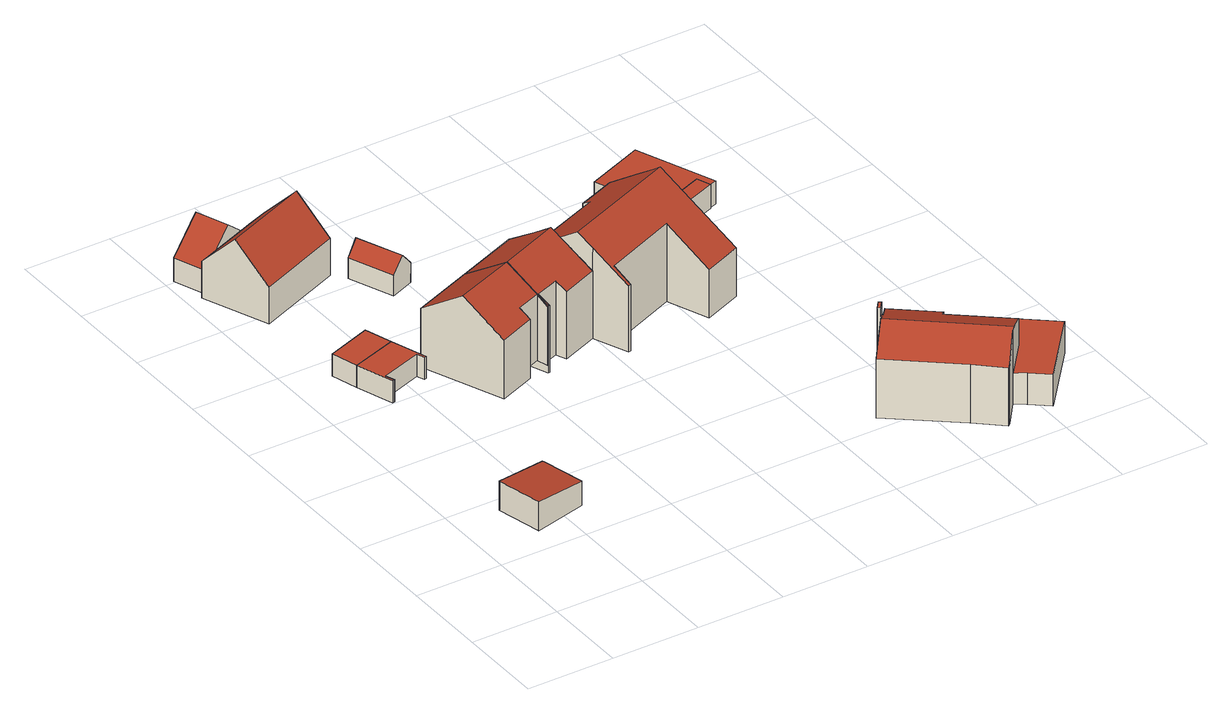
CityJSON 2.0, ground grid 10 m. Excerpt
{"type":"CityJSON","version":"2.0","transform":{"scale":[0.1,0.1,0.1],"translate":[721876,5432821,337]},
"CityObjects":{
"building1":{"type":"Building","attributes":{"Gemeindeschluessel":"09362000","HoeheDach":"341.794","HoeheGrund":"338.380","Methode":"1000","NiedrigsteTraufeDesGebaeudes":"341.228","Geometrietyp2DReferenz":"3000","measuredHeight":3.41,"function":"31001_2000","roofType":"9999"},"geometry":[{"type":"Solid","lod":"2","boundaries":[[[[0,1,2,3]],[[4,5,6,7]],[[8,9,10,11]],[[7,6,12,13]],[[4,7,13,0,3,14,15,8,11]],[[3,2,16,14]],[[13,12,1,0]],[[15,17,9,8]],[[10,9,17,16,2,1,12,6,5]],[[11,10,5,4]],[[14,16,17,15]]]],"semantics":{"surfaces":[{"type":"WallSurface","Flaeche":"0.175","Z_MAX":"2.855","Z_MAX_ASL":"341.235","Z_MIN":"0.000","Z_MIN_ASL":"338.380"},{"type":"WallSurface","Flaeche":"0.205","Z_MAX":"3.408","Z_MAX_ASL":"341.788","Z_MIN":"0.000","Z_MIN_ASL":"338.380"},{"type":"WallSurface","Flaeche":"19.261","Z_MAX":"3.408","Z_MAX_ASL":"341.788","Z_MIN":"0.000","Z_MIN_ASL":"338.380"},{"type":"GroundSurface","Flaeche":"33.720","Z_MAX":"0.000","Z_MAX_ASL":"338.380","Z_MIN":"0.000","Z_MIN_ASL":"338.380"},{"type":"WallSurface","Flaeche":"14.890","Z_MAX":"2.850","Z_MAX_ASL":"341.230","Z_MIN":"0.000","Z_MIN_ASL":"338.380"},{"type":"WallSurface","Flaeche":"19.315","Z_MAX":"3.408","Z_MAX_ASL":"341.788","Z_MIN":"0.000","Z_MIN_ASL":"338.380"},{"type":"RoofSurface","Dachneigung":"84.860","Dachorientierung":"77.076","Flaeche":"33.857","Z_MAX":"3.414","Z_MAX_ASL":"341.794","Z_MIN":"2.848","Z_MIN_ASL":"341.228"},{"type":"WallSurface","Flaeche":"18.003","Z_MAX":"3.414","Z_MAX_ASL":"341.794","Z_MIN":"0.000","Z_MIN_ASL":"338.380"},{"type":"WallSurface","Flaeche":"0.172","Z_MAX":"2.853","Z_MAX_ASL":"341.233","Z_MIN":"0.000","Z_MIN_ASL":"338.380"}],"values":[[0,1,1,2,3,4,0,5,6,7,8]]}}]},
"building2":{"type":"Building","attributes":{"Gemeindeschluessel":"09362000","HoeheDach":"341.198","HoeheGrund":"338.620","Methode":"1000","NiedrigsteTraufeDesGebaeudes":"341.198","Geometrietyp2DReferenz":"3000","measuredHeight":2.58,"function":"31001_2000","roofType":"1000"},"geometry":[{"type":"Solid","lod":"2","boundaries":[[[[18,19,20,21]],[[21,20,22,23]],[[23,22,24,25]],[[25,18,21,23]],[[22,20,19,24]],[[25,24,19,18]]]],"semantics":{"surfaces":[{"type":"WallSurface","Flaeche":"8.342","Z_MAX":"2.578","Z_MAX_ASL":"341.198","Z_MIN":"0.000","Z_MIN_ASL":"338.620"},{"type":"WallSurface","Flaeche":"14.179","Z_MAX":"2.578","Z_MAX_ASL":"341.198","Z_MIN":"0.000","Z_MIN_ASL":"338.620"},{"type":"WallSurface","Flaeche":"8.174","Z_MAX":"2.578","Z_MAX_ASL":"341.198","Z_MIN":"0.000","Z_MIN_ASL":"338.620"},{"type":"GroundSurface","Flaeche":"17.596","Z_MAX":"0.000","Z_MAX_ASL":"338.620","Z_MIN":"0.000","Z_MIN_ASL":"338.620"},{"type":"RoofSurface","Dachneigung":"90.000","Dachorientierung":"-1.000","Flaeche":"17.596","Z_MAX":"2.578","Z_MAX_ASL":"341.198","Z_MIN":"2.578","Z_MIN_ASL":"341.198"},{"type":"WallSurface","Flaeche":"14.150","Z_MAX":"2.578","Z_MAX_ASL":"341.198","Z_MIN":"0.000","Z_MIN_ASL":"338.620"}],"values":[[0,1,2,3,4,5]]}}]},
"building3":{"type":"Building","attributes":{"Gemeindeschluessel":"09362000","HoeheDach":"341.189","HoeheGrund":"338.610","Methode":"1000","NiedrigsteTraufeDesGebaeudes":"341.189","Geometrietyp2DReferenz":"3000","measuredHeight":2.58,"function":"31001_2000","roofType":"1000"},"geometry":[{"type":"Solid","lod":"2","boundaries":[[[[26,27,28,29]],[[23,21,30,31,26,29,32,33]],[[23,22,20,21]],[[31,34,27,26]],[[29,28,35,32]],[[21,20,36,30]],[[37,35,28,27,34,36,20,22]],[[33,37,22,23]],[[30,36,34,31]],[[32,35,37,33]]]],"semantics":{"surfaces":[{"type":"WallSurface","Flaeche":"12.842","Z_MAX":"2.579","Z_MAX_ASL":"341.189","Z_MIN":"0.000","Z_MIN_ASL":"338.610"},{"type":"GroundSurface","Flaeche":"19.168","Z_MAX":"0.000","Z_MAX_ASL":"338.610","Z_MIN":"0.000","Z_MIN_ASL":"338.610"},{"type":"WallSurface","Flaeche":"14.184","Z_MAX":"2.579","Z_MAX_ASL":"341.189","Z_MIN":"0.000","Z_MIN_ASL":"338.610"},{"type":"WallSurface","Flaeche":"2.563","Z_MAX":"2.579","Z_MAX_ASL":"341.189","Z_MIN":"0.000","Z_MIN_ASL":"338.610"},{"type":"WallSurface","Flaeche":"2.728","Z_MAX":"2.579","Z_MAX_ASL":"341.189","Z_MIN":"0.000","Z_MIN_ASL":"338.610"},{"type":"WallSurface","Flaeche":"11.326","Z_MAX":"2.579","Z_MAX_ASL":"341.189","Z_MIN":"0.000","Z_MIN_ASL":"338.610"},{"type":"RoofSurface","Dachneigung":"90.000","Dachorientierung":"-1.000","Flaeche":"19.168","Z_MAX":"2.579","Z_MAX_ASL":"341.189","Z_MIN":"2.579","Z_MIN_ASL":"341.189"},{"type":"WallSurface","Flaeche":"11.422","Z_MAX":"2.579","Z_MAX_ASL":"341.189","Z_MIN":"0.000","Z_MIN_ASL":"338.610"},{"type":"WallSurface","Flaeche":"0.700","Z_MAX":"2.579","Z_MAX_ASL":"341.189","Z_MIN":"0.000","Z_MIN_ASL":"338.610"},{"type":"WallSurface","Flaeche":"0.677","Z_MAX":"2.579","Z_MAX_ASL":"341.189","Z_MIN":"0.000","Z_MIN_ASL":"338.610"}],"values":[[0,1,2,3,4,5,6,7,8,9]]}}]},
"building4":{"type":"Building","attributes":{"Gemeindeschluessel":"09362000","HoeheDach":"344.810","HoeheGrund":"338.660","Methode":"2000","NiedrigsteTraufeDesGebaeudes":"341.526","Geometrietyp2DReferenz":"3000","measuredHeight":6.15,"function":"31001_2000","roofType":"3100"},"geometry":[{"type":"Solid","lod":"2","boundaries":[[[[38,39,40,41]],[[42,43,41,40,44]],[[44,40,39,45]],[[42,44,45,46]],[[45,39,38,47,46]],[[46,47,43,42]],[[47,38,41,43]]]],"semantics":{"surfaces":[{"type":"RoofSurface","Dachneigung":"49.651","Dachorientierung":"68.293","Flaeche":"20.250","Z_MAX":"6.150","Z_MAX_ASL":"344.810","Z_MIN":"2.866","Z_MIN_ASL":"341.526"},{"type":"WallSurface","Flaeche":"34.827","Z_MAX":"6.150","Z_MAX_ASL":"344.810","Z_MIN":"0.000","Z_MIN_ASL":"338.660"},{"type":"WallSurface","Flaeche":"11.468","Z_MAX":"2.874","Z_MAX_ASL":"341.534","Z_MIN":"0.000","Z_MIN_ASL":"338.660"},{"type":"GroundSurface","Flaeche":"30.849","Z_MAX":"0.000","Z_MAX_ASL":"338.660","Z_MIN":"0.000","Z_MIN_ASL":"338.660"},{"type":"WallSurface","Flaeche":"34.799","Z_MAX":"6.150","Z_MAX_ASL":"344.810","Z_MIN":"0.000","Z_MIN_ASL":"338.660"},{"type":"WallSurface","Flaeche":"11.488","Z_MAX":"2.873","Z_MAX_ASL":"341.533","Z_MIN":"0.000","Z_MIN_ASL":"338.660"},{"type":"RoofSurface","Dachneigung":"49.646","Dachorientierung":"248.292","Flaeche":"20.237","Z_MAX":"6.150","Z_MAX_ASL":"344.810","Z_MIN":"2.873","Z_MIN_ASL":"341.533"}],"values":[[0,1,2,3,4,5,6]]}}]},
"building5":{"type":"Building","attributes":{"Gemeindeschluessel":"09362000","HoeheDach":"347.080","HoeheGrund":"338.670","Methode":"2000","NiedrigsteTraufeDesGebaeudes":"342.987","Geometrietyp2DReferenz":"3000","measuredHeight":8.41,"function":"31001_1000","roofType":"3100"},"address":[{"Country":"Germany","Locality":"Regensburg","ThoroughfareName":"Großprüfening 39c"}],"geometry":[{"type":"Solid","lod":"2","boundaries":[[[[45,48,49,50]],[[51,52,53,54]],[[55,56,49,48,57,58]],[[54,53,55,58,59]],[[50,49,56,52,51]],[[46,57,48,45]],[[53,52,56,55]],[[50,51,54,59,46,45]],[[59,58,57,46]]]],"semantics":{"surfaces":[{"type":"WallSurface","Flaeche":"8.899","Z_MAX":"4.323","Z_MAX_ASL":"342.993","Z_MIN":"-0.000","Z_MIN_ASL":"338.670"},{"type":"WallSurface","Flaeche":"45.658","Z_MAX":"4.321","Z_MAX_ASL":"342.991","Z_MIN":"-0.000","Z_MIN_ASL":"338.670"},{"type":"RoofSurface","Dachneigung":"44.556","Dachorientierung":"340.485","Flaeche":"60.649","Z_MAX":"8.410","Z_MAX_ASL":"347.080","Z_MIN":"4.317","Z_MIN_ASL":"342.987"},{"type":"WallSurface","Flaeche":"51.258","Z_MAX":"8.410","Z_MAX_ASL":"347.080","Z_MIN":"-0.000","Z_MIN_ASL":"338.670"},{"type":"WallSurface","Flaeche":"33.311","Z_MAX":"4.323","Z_MAX_ASL":"342.993","Z_MIN":"-0.000","Z_MIN_ASL":"338.670"},{"type":"RoofSurface","Dachneigung":"44.556","Dachorientierung":"160.485","Flaeche":"60.641","Z_MAX":"8.410","Z_MAX_ASL":"347.080","Z_MIN":"4.321","Z_MIN_ASL":"342.991"},{"type":"GroundSurface","Flaeche":"85.098","Z_MAX":"-0.000","Z_MAX_ASL":"338.670","Z_MIN":"-0.000","Z_MIN_ASL":"338.670"},{"type":"WallSurface","Flaeche":"3.443","Z_MAX":"4.321","Z_MAX_ASL":"342.991","Z_MIN":"-0.000","Z_MIN_ASL":"338.670"}],"values":[[0,1,2,3,3,4,5,6,7]]}}]},
"building6":{"type":"Building","attributes":{"Gemeindeschluessel":"09362000","HoeheDach":"348.979","HoeheGrund":"338.840","Methode":"1000","NiedrigsteTraufeDesGebaeudes":"345.689","Geometrietyp2DReferenz":"3000","measuredHeight":10.14,"function":"31001_1000","roofType":"3100"},"address":[{"Country":"Germany","Locality":"Regensburg","ThoroughfareName":"Großprüfening 39b"}],"geometry":[{"type":"Solid","lod":"2","boundaries":[[[[60,61,62,63,64]],[[65,66,67,68,69,70,60,64]],[[70,71,61,60]],[[65,72,73,74,66]],[[61,71,75,76,77,74,73,62]],[[62,73,72,63]],[[64,63,72,65]],[[66,74,77,67]],[[67,77,76,68]],[[68,76,75,69]],[[69,75,71,70]]]],"semantics":{"surfaces":[{"type":"WallSurface","Flaeche":"85.579","Z_MAX":"10.139","Z_MAX_ASL":"348.979","Z_MIN":"0.000","Z_MIN_ASL":"338.840"},{"type":"GroundSurface","Flaeche":"71.893","Z_MAX":"0.000","Z_MAX_ASL":"338.840","Z_MIN":"0.000","Z_MIN_ASL":"338.840"},{"type":"WallSurface","Flaeche":"30.827","Z_MAX":"6.868","Z_MAX_ASL":"345.708","Z_MIN":"0.000","Z_MIN_ASL":"338.840"},{"type":"WallSurface","Flaeche":"85.442","Z_MAX":"10.139","Z_MAX_ASL":"348.979","Z_MIN":"0.000","Z_MIN_ASL":"338.840"},{"type":"RoofSurface","Dachneigung":"56.861","Dachorientierung":"160.606","Flaeche":"40.502","Z_MAX":"10.139","Z_MAX_ASL":"348.979","Z_MIN":"6.849","Z_MIN_ASL":"345.689"},{"type":"RoofSurface","Dachneigung":"56.861","Dachorientierung":"340.606","Flaeche":"45.356","Z_MAX":"10.139","Z_MAX_ASL":"348.979","Z_MIN":"6.853","Z_MIN_ASL":"345.693"},{"type":"WallSurface","Flaeche":"51.800","Z_MAX":"6.853","Z_MAX_ASL":"345.693","Z_MIN":"0.000","Z_MIN_ASL":"338.840"},{"type":"WallSurface","Flaeche":"0.500","Z_MAX":"6.865","Z_MAX_ASL":"345.705","Z_MIN":"0.000","Z_MIN_ASL":"338.840"},{"type":"WallSurface","Flaeche":"9.499","Z_MAX":"7.715","Z_MAX_ASL":"346.555","Z_MIN":"0.000","Z_MIN_ASL":"338.840"},{"type":"WallSurface","Flaeche":"22.649","Z_MAX":"7.719","Z_MAX_ASL":"346.559","Z_MIN":"0.000","Z_MIN_ASL":"338.840"},{"type":"WallSurface","Flaeche":"9.503","Z_MAX":"7.719","Z_MAX_ASL":"346.559","Z_MIN":"0.000","Z_MIN_ASL":"338.840"}],"values":[[0,1,2,3,4,5,6,7,8,9,10]]}}]},
"building7":{"type":"Building","attributes":{"Gemeindeschluessel":"09362000","HoeheDach":"342.851","HoeheGrund":"338.850","Methode":"1000","NiedrigsteTraufeDesGebaeudes":"341.338","Geometrietyp2DReferenz":"3000","measuredHeight":4,"function":"31001_2000","roofType":"3100"},"geometry":[{"type":"Solid","lod":"2","boundaries":[[[[78,79,80,81]],[[81,82,83,78]],[[79,84,85,80]],[[86,85,84,87]],[[80,85,86,82,81]],[[82,86,87,83]],[[78,83,87,84,79]]]],"semantics":{"surfaces":[{"type":"GroundSurface","Flaeche":"15.719","Z_MAX":"0.000","Z_MAX_ASL":"338.850","Z_MIN":"0.000","Z_MIN_ASL":"338.850"},{"type":"WallSurface","Flaeche":"13.732","Z_MAX":"2.489","Z_MAX_ASL":"341.339","Z_MIN":"0.000","Z_MIN_ASL":"338.850"},{"type":"WallSurface","Flaeche":"13.713","Z_MAX":"2.491","Z_MAX_ASL":"341.341","Z_MIN":"0.000","Z_MIN_ASL":"338.850"},{"type":"RoofSurface","Dachneigung":"43.329","Dachorientierung":"68.247","Flaeche":"11.450","Z_MAX":"4.001","Z_MAX_ASL":"342.851","Z_MIN":"2.488","Z_MIN_ASL":"341.338"},{"type":"WallSurface","Flaeche":"9.256","Z_MAX":"4.001","Z_MAX_ASL":"342.851","Z_MIN":"0.000","Z_MIN_ASL":"338.850"},{"type":"RoofSurface","Dachneigung":"43.315","Dachorientierung":"248.245","Flaeche":"11.460","Z_MAX":"4.001","Z_MAX_ASL":"342.851","Z_MIN":"2.489","Z_MIN_ASL":"341.339"},{"type":"WallSurface","Flaeche":"9.251","Z_MAX":"4.001","Z_MAX_ASL":"342.851","Z_MIN":"0.000","Z_MIN_ASL":"338.850"}],"values":[[0,1,2,3,4,5,6]]}}]},
"building8":{"type":"Building","attributes":{"Gemeindeschluessel":"09362000","HoeheDach":"348.964","HoeheGrund":"337.840","Methode":"1000","NiedrigsteTraufeDesGebaeudes":"345.665","Geometrietyp2DReferenz":"3000","measuredHeight":11.12,"function":"31001_1000","roofType":"3100"},"address":[{"Country":"Germany","Locality":"Regensburg","ThoroughfareName":"Großprüfening 39a"}],"geometry":[{"type":"Solid","lod":"2","boundaries":[[[[74,88,89,90,91,92,93,73]],[[94,74,73,72,95]],[[95,72,96,97]],[[98,90,89,99]],[[97,96,100,101]],[[99,89,88,102]],[[103,91,90,98]],[[102,88,74,94]],[[73,93,100,96,72]],[[101,104,103,98,99,102,94,95,97]],[[101,100,93,92,104]],[[104,92,91,103]]]],"semantics":{"surfaces":[{"type":"RoofSurface","Dachneigung":"56.729","Dachorientierung":"160.728","Flaeche":"41.098","Z_MAX":"11.124","Z_MAX_ASL":"348.964","Z_MIN":"7.825","Z_MIN_ASL":"345.665"},{"type":"WallSurface","Flaeche":"95.260","Z_MAX":"11.124","Z_MAX_ASL":"348.964","Z_MIN":"0.000","Z_MIN_ASL":"337.840"},{"type":"WallSurface","Flaeche":"59.275","Z_MAX":"7.826","Z_MAX_ASL":"345.666","Z_MIN":"0.000","Z_MIN_ASL":"337.840"},{"type":"WallSurface","Flaeche":"25.400","Z_MAX":"8.684","Z_MAX_ASL":"346.524","Z_MIN":"0.000","Z_MIN_ASL":"337.840"},{"type":"WallSurface","Flaeche":"27.907","Z_MAX":"9.893","Z_MAX_ASL":"347.733","Z_MIN":"0.000","Z_MIN_ASL":"337.840"},{"type":"WallSurface","Flaeche":"10.728","Z_MAX":"8.681","Z_MAX_ASL":"346.521","Z_MIN":"0.000","Z_MIN_ASL":"337.840"},{"type":"WallSurface","Flaeche":"10.758","Z_MAX":"8.684","Z_MAX_ASL":"346.524","Z_MIN":"0.000","Z_MIN_ASL":"337.840"},{"type":"WallSurface","Flaeche":"1.585","Z_MAX":"7.828","Z_MAX_ASL":"345.668","Z_MIN":"0.000","Z_MIN_ASL":"337.840"},{"type":"RoofSurface","Dachneigung":"56.729","Dachorientierung":"340.728","Flaeche":"45.591","Z_MAX":"11.124","Z_MAX_ASL":"348.964","Z_MIN":"7.826","Z_MIN_ASL":"345.666"},{"type":"GroundSurface","Flaeche":"72.480","Z_MAX":"0.000","Z_MAX_ASL":"337.840","Z_MIN":"0.000","Z_MIN_ASL":"337.840"},{"type":"WallSurface","Flaeche":"67.357","Z_MAX":"11.124","Z_MAX_ASL":"348.964","Z_MIN":"0.000","Z_MIN_ASL":"337.840"},{"type":"WallSurface","Flaeche":"34.977","Z_MAX":"7.829","Z_MAX_ASL":"345.669","Z_MIN":"0.000","Z_MIN_ASL":"337.840"}],"values":[[0,1,2,3,4,5,6,7,8,9,10,11]]}}]},
"building9":{"type":"Building","attributes":{"Gemeindeschluessel":"09362000","HoeheDach":"349.682","HoeheGrund":"337.750","Methode":"2000","NiedrigsteTraufeDesGebaeudes":"343.529","Geometrietyp2DReferenz":"3000","measuredHeight":11.93,"function":"31001_1000","roofType":"3100"},"address":[{"Country":"Germany","Locality":"Regensburg","ThoroughfareName":"Fährenweg 20a"}],"geometry":[{"type":"Solid","lod":"2","boundaries":[[[[105,106,107,108]],[[109,110,111,112,113,114,115,116,117]],[[118,115,114,104]],[[119,117,116,120]],[[101,104,114,113,121]],[[122,123,124,125]],[[109,126,127,110]],[[126,119,120,118,104,101,128,105,108,122,125,129,127]],[[128,130,106,105]],[[113,112,124,123,107,106,130,121]],[[101,121,130,128]],[[120,116,115,118]],[[126,109,117,119]],[[129,111,110,127]],[[111,129,125,124,112]],[[108,107,123,122]]]],"semantics":{"surfaces":[{"type":"WallSurface","Flaeche":"36.611","Z_MAX":"7.817","Z_MAX_ASL":"345.567","Z_MIN":"0.000","Z_MIN_ASL":"337.750"},{"type":"RoofSurface","Dachneigung":"55.750","Dachorientierung":"160.259","Flaeche":"97.945","Z_MAX":"11.932","Z_MAX_ASL":"349.682","Z_MIN":"5.779","Z_MIN_ASL":"343.529"},{"type":"WallSurface","Flaeche":"39.700","Z_MAX":"10.734","Z_MAX_ASL":"348.484","Z_MIN":"0.000","Z_MIN_ASL":"337.750"},{"type":"WallSurface","Flaeche":"17.376","Z_MAX":"9.211","Z_MAX_ASL":"346.961","Z_MIN":"0.000","Z_MIN_ASL":"337.750"},{"type":"WallSurface","Flaeche":"72.280","Z_MAX":"11.928","Z_MAX_ASL":"349.678","Z_MIN":"0.000","Z_MIN_ASL":"337.750"},{"type":"WallSurface","Flaeche":"18.575","Z_MAX":"11.494","Z_MAX_ASL":"349.244","Z_MIN":"0.000","Z_MIN_ASL":"337.750"},{"type":"WallSurface","Flaeche":"37.859","Z_MAX":"9.218","Z_MAX_ASL":"346.968","Z_MIN":"0.000","Z_MIN_ASL":"337.750"},{"type":"GroundSurface","Flaeche":"158.251","Z_MAX":"0.000","Z_MAX_ASL":"337.750","Z_MIN":"0.000","Z_MIN_ASL":"337.750"},{"type":"WallSurface","Flaeche":"7.161","Z_MAX":"8.414","Z_MAX_ASL":"346.164","Z_MIN":"0.000","Z_MIN_ASL":"337.750"},{"type":"RoofSurface","Dachneigung":"55.750","Dachorientierung":"340.217","Flaeche":"93.505","Z_MAX":"11.932","Z_MAX_ASL":"349.682","Z_MIN":"7.813","Z_MIN_ASL":"345.563"},{"type":"WallSurface","Flaeche":"79.832","Z_MAX":"8.422","Z_MAX_ASL":"346.172","Z_MIN":"0.000","Z_MIN_ASL":"337.750"},{"type":"WallSurface","Flaeche":"3.167","Z_MAX":"7.822","Z_MAX_ASL":"345.572","Z_MIN":"0.000","Z_MIN_ASL":"337.750"},{"type":"WallSurface","Flaeche":"84.324","Z_MAX":"9.218","Z_MAX_ASL":"346.968","Z_MIN":"0.000","Z_MIN_ASL":"337.750"},{"type":"WallSurface","Flaeche":"26.894","Z_MAX":"5.781","Z_MAX_ASL":"343.531","Z_MIN":"0.000","Z_MIN_ASL":"337.750"},{"type":"WallSurface","Flaeche":"87.552","Z_MAX":"11.932","Z_MAX_ASL":"349.682","Z_MIN":"0.000","Z_MIN_ASL":"337.750"},{"type":"WallSurface","Flaeche":"33.561","Z_MAX":"10.335","Z_MAX_ASL":"348.085","Z_MIN":"0.000","Z_MIN_ASL":"337.750"}],"values":[[0,1,2,3,4,5,6,7,8,9,10,11,12,13,14,15]]}}]},
"building10":{"type":"Building","attributes":{"Gemeindeschluessel":"09362000","HoeheDach":"349.309","HoeheGrund":"340.005","Methode":"2000","NiedrigsteTraufeDesGebaeudes":"343.700","Geometrietyp2DReferenz":"3000","measuredHeight":9.3,"function":"31001_1000","roofType":"3100","storeysAboveGround":2},"address":[{"Country":"Germany","Locality":"Regensburg","ThoroughfareName":"Fährenweg 22"}],"geometry":[{"type":"Solid","lod":"2","boundaries":[[[[131,132,133,134,135,136]],[[137,138,139,140,141,142,143,144,145]],[[146,140,139,147]],[[148,141,140,146]],[[131,136,149,150]],[[151,152,148,146,147,153,154,155,132,131,150,156,157,158,159,160]],[[152,142,141,148]],[[151,143,142,152]],[[156,150,149,161,162,163]],[[164,165,166,145,144]],[[167,134,133,168]],[[155,154,169,170,167,168]],[[156,163,171,157]],[[137,145,166,172,161,149,136,135,170,169]],[[155,168,133,132]],[[164,173,174,175,171,163,162,176,165]],[[157,171,175,158]],[[162,161,172,176]],[[158,175,174,159]],[[147,139,138,153]],[[135,134,167,170]],[[154,153,138,137,169]],[[151,160,173,164,144,143]],[[176,172,166,165]],[[159,174,173,160]]]],"semantics":{"surfaces":[{"type":"WallSurface","Flaeche":"4.396","Z_MAX":"9.305","Z_MAX_ASL":"349.309","Z_MIN":"-0.005","Z_MIN_ASL":"340.000"},{"type":"RoofSurface","Dachneigung":"65.950","Dachorientierung":"219.398","Flaeche":"62.700","Z_MAX":"8.795","Z_MAX_ASL":"348.800","Z_MIN":"6.824","Z_MIN_ASL":"346.829"},{"type":"WallSurface","Flaeche":"64.015","Z_MAX":"6.853","Z_MAX_ASL":"346.858","Z_MIN":"-0.005","Z_MIN_ASL":"340.000"},{"type":"WallSurface","Flaeche":"25.876","Z_MAX":"6.853","Z_MAX_ASL":"346.858","Z_MIN":"-0.005","Z_MIN_ASL":"340.000"},{"type":"WallSurface","Flaeche":"24.954","Z_MAX":"7.790","Z_MAX_ASL":"347.794","Z_MIN":"-0.005","Z_MIN_ASL":"340.000"},{"type":"GroundSurface","Flaeche":"198.314","Z_MAX":"-0.005","Z_MAX_ASL":"340.000","Z_MIN":"-0.005","Z_MIN_ASL":"340.000"},{"type":"WallSurface","Flaeche":"2.558","Z_MAX":"6.989","Z_MAX_ASL":"346.994","Z_MIN":"-0.005","Z_MIN_ASL":"340.000"},{"type":"WallSurface","Flaeche":"27.547","Z_MAX":"8.569","Z_MAX_ASL":"348.573","Z_MIN":"-0.005","Z_MIN_ASL":"340.000"},{"type":"WallSurface","Flaeche":"36.200","Z_MAX":"6.203","Z_MAX_ASL":"346.208","Z_MIN":"-0.005","Z_MIN_ASL":"340.000"},{"type":"WallSurface","Flaeche":"20.901","Z_MAX":"8.795","Z_MAX_ASL":"348.800","Z_MIN":"3.695","Z_MIN_ASL":"343.700"},{"type":"RoofSurface","Dachneigung":"90.000","Dachorientierung":"-1.000","Flaeche":"0.433","Z_MAX":"9.305","Z_MAX_ASL":"349.309","Z_MIN":"9.305","Z_MIN_ASL":"349.309"},{"type":"WallSurface","Flaeche":"4.385","Z_MAX":"9.305","Z_MAX_ASL":"349.309","Z_MIN":"-0.005","Z_MIN_ASL":"340.000"},{"type":"WallSurface","Flaeche":"12.355","Z_MAX":"3.695","Z_MAX_ASL":"343.700","Z_MIN":"-0.005","Z_MIN_ASL":"340.000"},{"type":"RoofSurface","Dachneigung":"65.962","Dachorientierung":"39.404","Flaeche":"73.420","Z_MAX":"8.795","Z_MAX_ASL":"348.800","Z_MIN":"6.199","Z_MIN_ASL":"346.204"},{"type":"WallSurface","Flaeche":"11.253","Z_MAX":"9.305","Z_MAX_ASL":"349.309","Z_MIN":"-0.005","Z_MIN_ASL":"340.000"},{"type":"RoofSurface","Dachneigung":"90.000","Dachorientierung":"-1.000","Flaeche":"73.571","Z_MAX":"3.695","Z_MAX_ASL":"343.700","Z_MIN":"3.695","Z_MIN_ASL":"343.700"},{"type":"WallSurface","Flaeche":"42.614","Z_MAX":"3.695","Z_MAX_ASL":"343.700","Z_MIN":"-0.005","Z_MIN_ASL":"340.000"},{"type":"WallSurface","Flaeche":"3.756","Z_MAX":"6.797","Z_MAX_ASL":"346.802","Z_MIN":"3.695","Z_MIN_ASL":"343.700"},{"type":"WallSurface","Flaeche":"35.502","Z_MAX":"3.695","Z_MAX_ASL":"343.700","Z_MIN":"-0.005","Z_MIN_ASL":"340.000"},{"type":"WallSurface","Flaeche":"33.721","Z_MAX":"8.775","Z_MAX_ASL":"348.780","Z_MIN":"-0.005","Z_MIN_ASL":"340.000"},{"type":"WallSurface","Flaeche":"1.506","Z_MAX":"9.305","Z_MAX_ASL":"349.309","Z_MIN":"7.789","Z_MIN_ASL":"347.794"},{"type":"WallSurface","Flaeche":"9.377","Z_MAX":"8.795","Z_MAX_ASL":"348.800","Z_MIN":"-0.005","Z_MIN_ASL":"340.000"},{"type":"WallSurface","Flaeche":"5.519","Z_MAX":"8.569","Z_MAX_ASL":"348.574","Z_MIN":"-0.005","Z_MIN_ASL":"340.000"},{"type":"WallSurface","Flaeche":"23.500","Z_MAX":"6.797","Z_MAX_ASL":"346.802","Z_MIN":"3.695","Z_MIN_ASL":"343.700"},{"type":"WallSurface","Flaeche":"9.748","Z_MAX":"3.695","Z_MAX_ASL":"343.700","Z_MIN":"-0.005","Z_MIN_ASL":"340.000"}],"values":[[0,1,2,3,4,5,6,7,8,9,10,11,12,13,14,15,16,17,18,19,20,21,22,23,24]]}}]},
"building11":{"type":"Building","attributes":{"Gemeindeschluessel":"09362000","HoeheDach":"342.394","HoeheGrund":"339.650","Methode":"1000","NiedrigsteTraufeDesGebaeudes":"342.394","Geometrietyp2DReferenz":"3000","measuredHeight":2.74,"function":"51009_1610","roofType":"1000"},"geometry":[{"type":"Solid","lod":"2","boundaries":[[[[177,178,179,180,181]],[[181,182,183,177]],[[177,183,184,178]],[[182,185,186,184,183]],[[179,186,185,180]],[[178,184,186,179]],[[180,185,182,181]]]],"semantics":{"surfaces":[{"type":"GroundSurface","Flaeche":"15.890","Z_MAX":"0.000","Z_MAX_ASL":"339.650","Z_MIN":"0.000","Z_MIN_ASL":"339.650"},{"type":"WallSurface","Flaeche":"4.673","Z_MAX":"2.744","Z_MAX_ASL":"342.394","Z_MIN":"0.000","Z_MIN_ASL":"339.650"},{"type":"WallSurface","Flaeche":"8.686","Z_MAX":"2.744","Z_MAX_ASL":"342.394","Z_MIN":"0.000","Z_MIN_ASL":"339.650"},{"type":"RoofSurface","Dachneigung":"90.000","Dachorientierung":"-1.000","Flaeche":"15.890","Z_MAX":"2.744","Z_MAX_ASL":"342.394","Z_MIN":"2.744","Z_MIN_ASL":"342.394"},{"type":"WallSurface","Flaeche":"4.818","Z_MAX":"2.744","Z_MAX_ASL":"342.394","Z_MIN":"0.000","Z_MIN_ASL":"339.650"},{"type":"WallSurface","Flaeche":"17.063","Z_MAX":"2.744","Z_MAX_ASL":"342.394","Z_MIN":"0.000","Z_MIN_ASL":"339.650"},{"type":"WallSurface","Flaeche":"25.668","Z_MAX":"2.744","Z_MAX_ASL":"342.394","Z_MIN":"0.000","Z_MIN_ASL":"339.650"}],"values":[[0,1,2,3,4,5,6]]}}]},
"building12":{"type":"Building","attributes":{"Gemeindeschluessel":"09362000","HoeheDach":"342.364","HoeheGrund":"339.690","Methode":"1000","NiedrigsteTraufeDesGebaeudes":"342.364","Geometrietyp2DReferenz":"3000","measuredHeight":2.67,"function":"31001_2000","roofType":"1000"},"geometry":[{"type":"Solid","lod":"2","boundaries":[[[[187,188,185,189]],[[190,186,184,191]],[[191,184,192,193]],[[194,187,189,190,191,193]],[[189,185,186,190]],[[188,195,192,184,186,185]],[[193,192,195,194]],[[188,187,194,195]]]],"semantics":{"surfaces":[{"type":"WallSurface","Flaeche":"2.182","Z_MAX":"2.674","Z_MAX_ASL":"342.364","Z_MIN":"0.000","Z_MIN_ASL":"339.690"},{"type":"WallSurface","Flaeche":"16.628","Z_MAX":"2.674","Z_MAX_ASL":"342.364","Z_MIN":"0.000","Z_MIN_ASL":"339.690"},{"type":"WallSurface","Flaeche":"21.222","Z_MAX":"2.674","Z_MAX_ASL":"342.364","Z_MIN":"0.000","Z_MIN_ASL":"339.690"},{"type":"GroundSurface","Flaeche":"57.167","Z_MAX":"0.000","Z_MAX_ASL":"339.690","Z_MIN":"0.000","Z_MIN_ASL":"339.690"},{"type":"WallSurface","Flaeche":"4.695","Z_MAX":"2.674","Z_MAX_ASL":"342.364","Z_MIN":"0.000","Z_MIN_ASL":"339.690"},{"type":"RoofSurface","Dachneigung":"90.000","Dachorientierung":"-1.000","Flaeche":"57.167","Z_MAX":"2.674","Z_MAX_ASL":"342.364","Z_MIN":"2.674","Z_MIN_ASL":"342.364"},{"type":"WallSurface","Flaeche":"18.762","Z_MAX":"2.674","Z_MAX_ASL":"342.364","Z_MIN":"0.000","Z_MIN_ASL":"339.690"},{"type":"WallSurface","Flaeche":"25.933","Z_MAX":"2.674","Z_MAX_ASL":"342.364","Z_MIN":"0.000","Z_MIN_ASL":"339.690"}],"values":[[0,1,2,3,4,5,6,7]]}}]}
},
"vertices":[
[108,189,14],[108,189,42],[109,189,42],[109,189,14],[48,175,14],[48,175,48],[48,176,48],[48,176,14],[60,123,14],[60,123,48],[60,124,48],[60,124,14],[108,190,42],[108,190,14],[121,139,14],[120,138,14],[121,139,42],[120,138,42],
[92,482,16],[92,482,42],[102,451,42],[102,451,16],[50,434,42],[50,434,16],[41,464,42],[41,464,16],
[110,418,16],[110,418,42],[63,402,42],[63,402,16],[116,410,16],[114,409,16],[67,392,16],[64,391,16],[114,409,42],[67,392,42],[116,410,42],[64,391,42],
[53,668,78],[89,682,45],[74,719,45],[39,705,78],[3,690,17],[3,690,45],[74,719,17],[89,682,17],[17,653,17],[17,653,45],
[89,682,60],[108,689,60],[108,689,17],[138,615,17],[138,615,60],[40,575,60],[40,575,17],[25,613,101],[123,652,101],[17,653,60],[10,650,60],[10,650,17],
[158,334,18],[158,334,87],[140,381,120],[121,427,87],[121,427,18],[191,455,18],[228,362,18],[227,361,18],[223,374,18],[195,363,18],[200,351,18],[200,351,87],[191,455,87],[210,408,120],[228,362,87],[195,363,96],[223,374,96],[227,361,87],
[148,598,19],[174,609,19],[195,558,19],[168,547,19],[168,547,43],[148,598,43],[174,609,43],[195,558,43],[182,552,59],[161,604,59],
[230,362,87],[225,375,95],[252,385,95],[257,373,87],[299,390,87],[280,436,120],[228,362,8],[191,455,8],[262,483,87],[262,483,8],[252,385,8],[225,375,8],[273,454,107],[273,454,8],[230,362,8],[257,373,8],[299,390,8],
[358,498,8],[358,498,86],[401,515,86],[401,515,8],[396,405,100],[415,358,65],[458,375,65],[424,459,127],[292,406,127],[299,390,115],[315,350,86],[318,351,86],[311,370,100],[315,350,8],[311,370,8],[318,351,8],[273,454,92],[415,481,8],[415,481,111],[421,465,122],[421,465,8],[396,405,8],[415,358,8],[361,489,8],[458,375,8],[361,489,92],
[477,141,30],[473,144,30],[473,144,123],[476,142,123],[476,142,108],[477,141,108],[463,124,118],[462,123,118],[435,90,99],[507,31,99],[536,6,98],[539,9,100],[561,37,116],[561,36,116],[565,40,118],[507,31,30],[435,90,30],[536,6,30],[498,170,92],[498,170,30],[561,37,30],[539,9,30],[462,123,30],[470,132,30],[466,135,30],[544,133,30],[565,159,30],[654,85,30],[592,12,30],[572,28,30],[543,133,92],[543,133,67],[544,133,67],[561,36,67],[593,75,67],[593,75,98],[469,133,123],[466,135,123],[470,132,113],[469,133,113],[565,159,67],[535,123,98],[572,28,67],[592,12,67],[654,85,67],[535,123,67],
[415,481,26],[445,492,26],[503,514,26],[509,498,26],[421,465,26],[421,465,54],[415,481,54],[445,492,54],[509,498,54],[503,514,54],
[517,501,27],[517,501,54],[509,498,27],[503,514,27],[445,492,27],[416,565,54],[416,565,27],[481,591,27],[481,591,54]
]}
